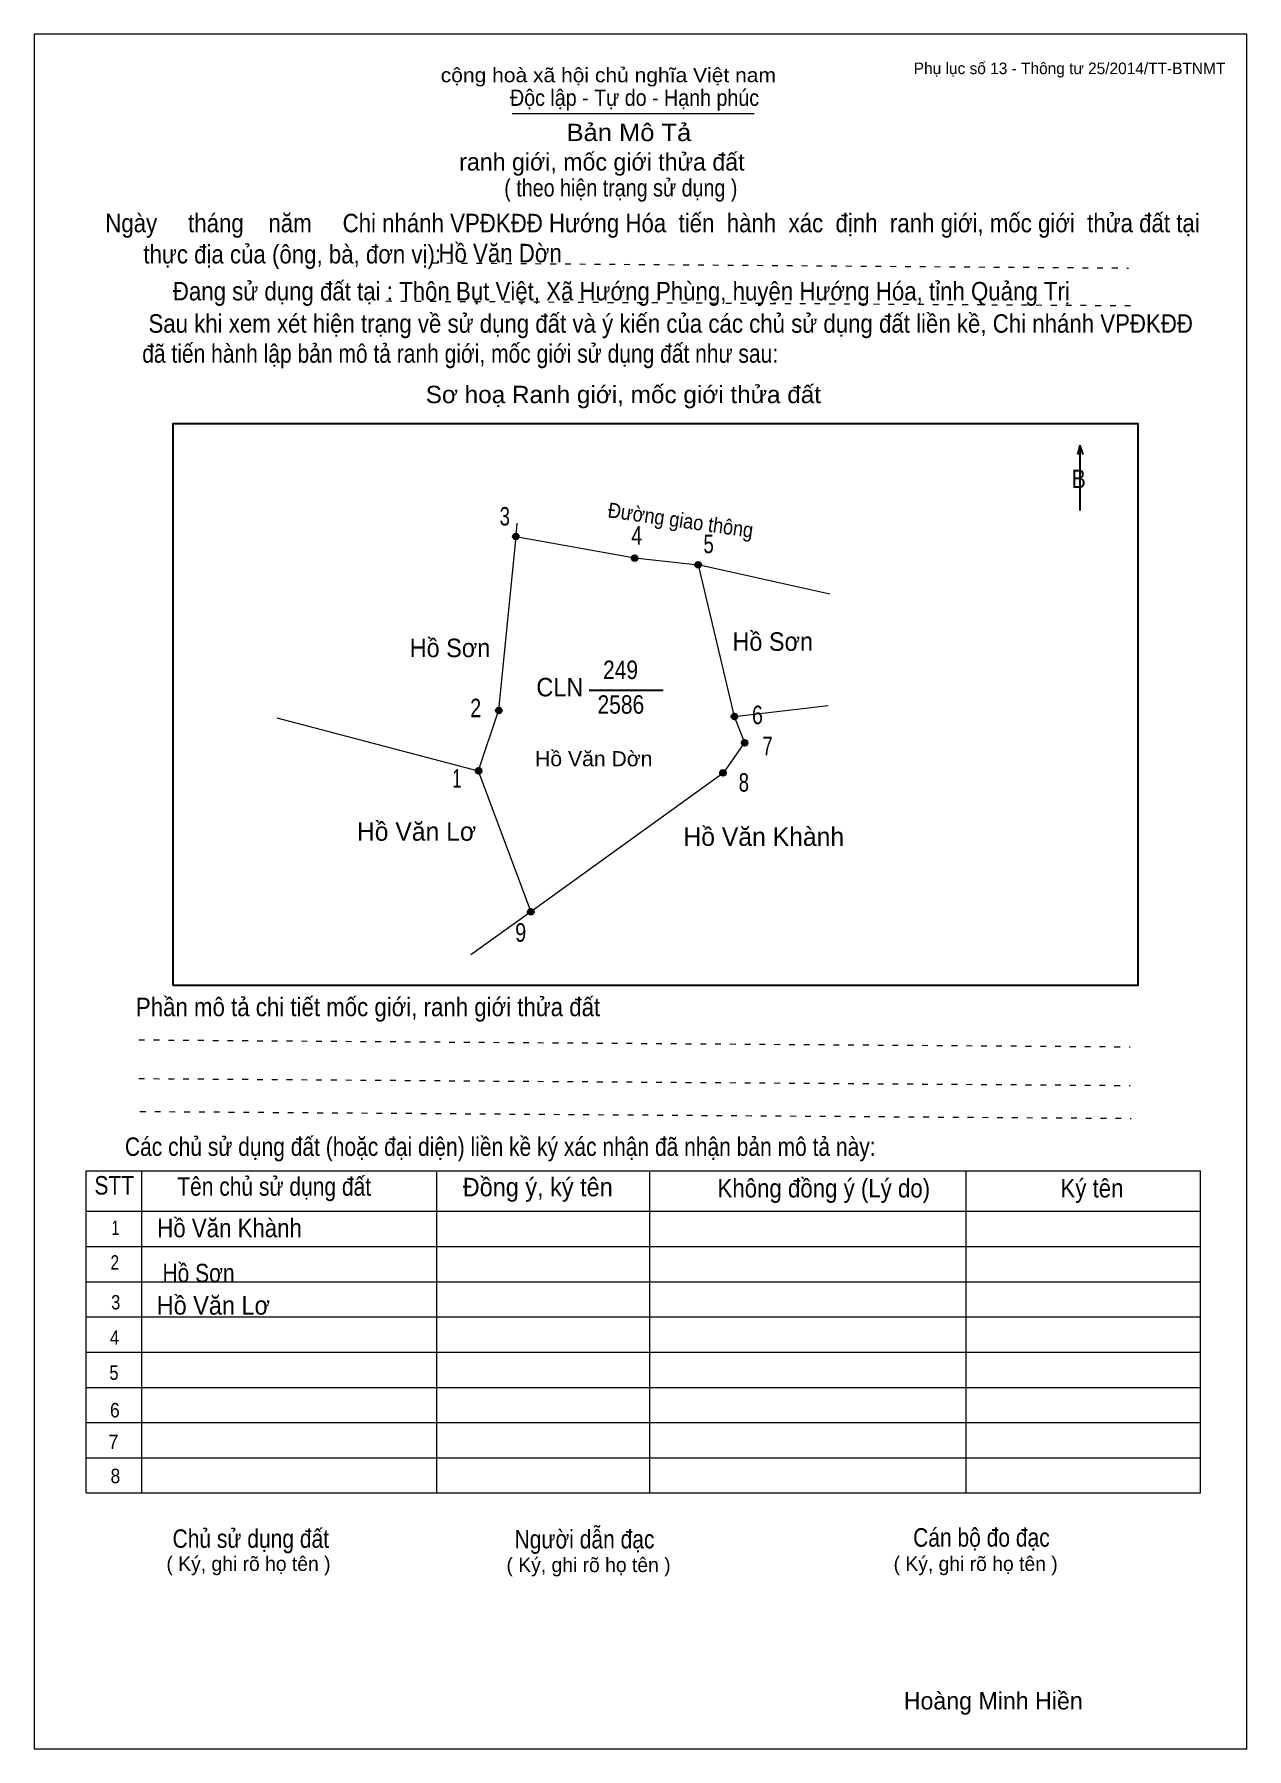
# Model space of a CAD drawing. Header units: centimetres. Extents: x 0 to 21, y 0 to 29.7.
import ezdxf
from ezdxf.enums import TextEntityAlignment as Align

# ---------------------------------------------------------------- set-up
doc = ezdxf.new("R2010")
doc.units = ezdxf.units.CM
doc.header["$LTSCALE"] = 0.13
doc.linetypes.add('DOTTED', pattern=[1.5, 0.3, -1.2])
for name, color, linetype, lineweight in [('1', 7, 'Continuous', 13), ('32', 7, 'Continuous', 25), ('33', 7, 'Continuous', 25), ('6', 7, 'Continuous', 13), ('62', 7, 'Continuous', 13)]:
    doc.layers.add(name, color=color, linetype=linetype, lineweight=lineweight)
for name, color, linetype in [('2', 7, 'Continuous'), ('34', 7, 'Continuous'), ('63', 7, 'Continuous')]:
    doc.layers.add(name, color=color, linetype=linetype)

msp = doc.modelspace()

# ---------------------------------------------------------------- hatches: boundary and pattern name
at = {"layer": '32'}
for points in [[(8.3904, 21.0004, 1), (8.2904, 21.0004, 1)], [(10.4486, 20.6262, 1), (10.3486, 20.6262, 1)], [(11.5486, 20.5113, 1), (11.4486, 20.5113, 1)], [(8.0945, 17.9841, 1), (7.9945, 17.9841, 1)], [(12.1761, 17.8823, 1), (12.0761, 17.8823, 1)], [(12.3536, 17.4254, 1), (12.2536, 17.4254, 1)], [(7.7464, 16.9398, 1), (7.6464, 16.9398, 1)], [(11.9785, 16.9032, 1), (11.8785, 16.9032, 1)], [(8.6497, 14.5004, 1), (8.5497, 14.5004, 1)]]:
    msp.add_hatch(color=256, dxfattribs=at).paths.add_polyline_path(points)

# ---------------------------------------------------------------- linework, layer by layer
at = {"layer": '1'}
msp.add_lwpolyline([(21, 0), (21, 29.7), (0, 29.7), (0, 0)], close=True, dxfattribs=at)
at = {"layer": '32'}
for centre in [(8.3404, 21.0004), (10.3986, 20.6262), (11.4986, 20.5113), (8.0445, 17.9841), (12.1261, 17.8823), (12.3036, 17.4254), (7.6964, 16.9398), (11.9285, 16.9032), (8.5997, 14.5004)]:
    msp.add_circle(centre, 0.05, dxfattribs=at)
at = {"layer": '33'}
msp.add_line((9.61, 18.34), (10.89, 18.34), dxfattribs=at)
at = {"layer": '6'}
for p, q in [((8.36, 21.23), (8.34, 21)), ((11.5, 20.51), (12.12, 17.88)), ((13.78, 20), (11.5, 20.51)), ((4.2, 17.86), (7.69, 16.94)), ((12.12, 17.88), (13.75, 18.07))]:
    msp.add_line(p, q, dxfattribs=at)
for points in [[(8.34, 21), (8.04, 17.99), (7.69, 16.94)], [(8.34, 21), (10.4, 20.63), (11.5, 20.51)], [(12.12, 17.88), (12.3, 17.43), (11.93, 16.9), (8.6, 14.5)], [(7.69, 16.94), (8.6, 14.5), (7.56, 13.75)]]:
    msp.add_lwpolyline(points, dxfattribs=at)
at = {"layer": '62'}
for p, q in [((8.28, 28.33), (12.47, 28.33)), ((0.9, 10.01), (20.2, 10.01)), ((0.9, 4.43), (0.9, 10.01)), ((1.86, 4.43), (1.86, 10.01)), ((6.97, 4.43), (6.97, 9.99)), ((10.66, 4.43), (10.66, 9.99)), ((16.14, 4.43), (16.14, 10.01)), ((20.2, 4.43), (20.2, 10.01)), ((0.9, 9.31), (20.2, 9.31)), ((0.9, 8.7), (20.2, 8.7)), ((0.9, 8.09), (20.2, 8.09)), ((0.9, 7.48), (20.2, 7.48)), ((0.9, 6.87), (20.2, 6.87)), ((0.9, 6.26), (20.2, 6.26)), ((0.9, 5.65), (20.2, 5.65)), ((0.9, 5.04), (20.2, 5.04)), ((0.9, 4.43), (20.2, 4.43))]:
    msp.add_line(p, q, dxfattribs=at)
at = {"layer": '62', "linetype": 'DOTTED'}
for p, q in [((6.89, 25.74), (18.95, 25.65)), ((6.09, 25.08), (19.04, 25)), ((1.81, 12.28), (18.98, 12.16)), ((1.81, 11.61), (18.98, 11.49)), ((1.83, 11.04), (19, 10.92))]:
    msp.add_line(p, q, dxfattribs=at)
at = {"layer": '62', "lineweight": 25}
for p, q in [((18.11, 22.58), (18.11, 21.45)), ((18.11, 22.57), (18.07, 22.42)), ((18.11, 22.57), (18.16, 22.42))]:
    msp.add_line(p, q, dxfattribs=at)
msp.add_lwpolyline([(2.4, 13.23), (19.12, 13.23), (19.12, 22.95), (2.4, 22.95)], close=True, dxfattribs=at)

# ---------------------------------------------------------------- texts
at = {"layer": '2', "width": 0.9}
msp.add_text('Đường giao thông', height=0.26, rotation=351.861, dxfattribs=at).set_placement((11.1766, 21.1546), align=Align.CENTER)
at = {"layer": '2', "width": 1.05}
msp.add_text('Hồ Văn Dờn', height=0.2611, dxfattribs=at).set_placement((9.69, 17.02), align=Align.CENTER)
at = {"layer": '32'}
for s, width, p in [('3', 0.75, (8.15, 21.19)), ('4', 0.8, (10.435, 20.86)), ('5', 0.75, (11.68, 20.71)), ('2', 0.8, (7.645, 17.87)), ('6', 0.8, (12.525, 17.75)), ('7', 0.75, (12.7, 17.21)), ('1', 0.65, (7.32, 16.65)), ('8', 0.75, (12.29, 16.58)), ('9', 0.8, (8.425, 13.98))]:
    msp.add_text(s, height=0.32, dxfattribs=dict(at, width=width)).set_placement(p, align=Align.CENTER)
at = {"layer": '33'}
for s, width, p in [('Hồ Sơn', 0.95, (12.79, 19.02)), ('Hồ Sơn', 0.95, (7.2, 18.91)), ('249', 0.85, (10.155, 18.53)), ('2586', 0.85, (10.16, 17.93))]:
    msp.add_text(s, height=0.32, dxfattribs=dict(at, width=width)).set_placement(p, align=Align.CENTER)
at = {"layer": '33', "width": 0.95}
msp.add_text('CLN', height=0.32, dxfattribs=at).set_placement((9.51, 18.23), align=Align.RIGHT)
at = {"layer": '33'}
for s, p in [('Hồ Văn Lơ', (6.62, 15.73)), ('Hồ Văn Khành', (12.635, 15.64))]:
    msp.add_text(s, height=0.32, dxfattribs=at).set_placement(p, align=Align.CENTER)
at = {"layer": '34'}
for s, width, p in [('Hồ Văn Dờn', 0.9, (7, 25.75)), ('Hồ Văn Khành', 0.9, (2.13, 8.86)), ('Hồ Sơn', 0.85, (2.22, 8.08)), ('Hồ Văn Lơ', 0.95, (2.12, 7.52))]:
    msp.add_text(s, height=0.32, dxfattribs=dict(at, width=width)).set_placement(p)
at = {"layer": '62'}
for s, height, width, p in [('cộng hoà xã hội chủ nghĩa Việt nam', 0.2474, 1.1, (7.04, 28.87)), ('Độc lập - Tự do - Hạnh phúc', 0.2828, 0.9, (8.24, 28.46)), ('Bản Mô Tả', 0.3, 1.1, (9.22, 27.85)), ('( theo hiện trạng sử dụng )', 0.3, 0.85, (8.14, 26.89)), ('Ngày     tháng    năm     Chi nhánh VPĐKĐĐ Hướng Hóa  tiến  hành  xác  định  ranh giới, mốc giới  thửa đất tại ', 0.32, 0.9, (1.23, 26.27)), ('thực địa của (ông, bà, đơn vị): ', 0.32, 0.9, (1.89, 25.73)), ('Đang sử dụng đất tại : Thôn Bụt Việt, Xã Hướng Phùng, huyện Hướng Hóa, tỉnh Quảng Trị', 0.32, 0.9, (2.4, 25.09)), (' Sau khi xem xét hiện trạng về sử dụng đất và ý kiến của các chủ sử dụng đất liền kề, Chi nhánh VPĐKĐĐ ', 0.32, 0.9, (1.87, 24.53)), ('đã tiến hành lập bản mô tả ranh giới, mốc giới sử dụng đất như sau:', 0.32, 0.85, (1.87, 24.01)), ('Sơ hoạ Ranh giới, mốc giới thửa đất', 0.3, 1.05, (6.78, 23.31)), ('B', 0.32, 0.85, (17.97, 21.84)), ('Phần mô tả chi tiết mốc giới, ranh giới thửa đất ', 0.32, 0.9, (1.76, 12.69)), ('Các chủ sử dụng đất (hoặc đại diện) liền kề ký xác nhận đã nhận bản mô tả này:', 0.32, 0.85, (1.57, 10.27))]:
    msp.add_text(s, height=height, dxfattribs=dict(at, width=width)).set_placement(p)
msp.add_text('ranh giới, mốc giới thửa đất', height=0.3, dxfattribs=at).set_placement((7.36, 27.34))
for s, height, width, p in [('STT', 0.32, 0.85, (1.385, 9.6)), ('Tên chủ sử dụng đất', 0.32, 0.85, (4.155, 9.58)), ('Đồng ý, ký tên', 0.32, 0.95, (8.72, 9.57)), ('Không đồng ý (Lý do)', 0.32, 0.9, (13.675, 9.55)), ('Ký tên', 0.32, 0.9, (18.32, 9.55)), ('1', 0.25, 0.7, (1.405, 8.9)), ('2', 0.25, 0.8, (1.395, 8.3)), ('3', 0.25, 0.85, (1.41, 7.61)), ('4', 0.25, 0.85, (1.39, 7)), ('5', 0.25, 0.85, (1.38, 6.39)), ('6', 0.25, 0.9, (1.395, 5.74)), ('7', 0.25, 0.95, (1.37, 5.19)), ('8', 0.25, 0.9, (1.405, 4.6)), ('Người dẫn đạc', 0.32, 0.85, (9.53, 3.47)), ('Chủ sử dụng đất', 0.32, 0.85, (3.75, 3.48)), ('Cán bộ đo đạc', 0.32, 0.85, (16.405, 3.5))]:
    msp.add_text(s, height=height, dxfattribs=dict(at, width=width)).set_placement(p, align=Align.CENTER)
for p in [(3.71, 3.08), (9.6, 3.06), (16.305, 3.08)]:
    msp.add_text('( Ký, ghi rõ họ tên )', height=0.25, dxfattribs=at).set_placement(p, align=Align.CENTER)
at = {"layer": '63'}
msp.add_text('Phụ lục số 13 - Thông tư 25/2014/TT-BTNMT', height=0.2, dxfattribs=at).set_placement((20.63, 29.01), align=Align.RIGHT)
msp.add_text('Hoàng Minh Hiền', height=0.3, dxfattribs=at).set_placement((16.61, 0.68), align=Align.CENTER)

doc.saveas('drawing.dxf')
